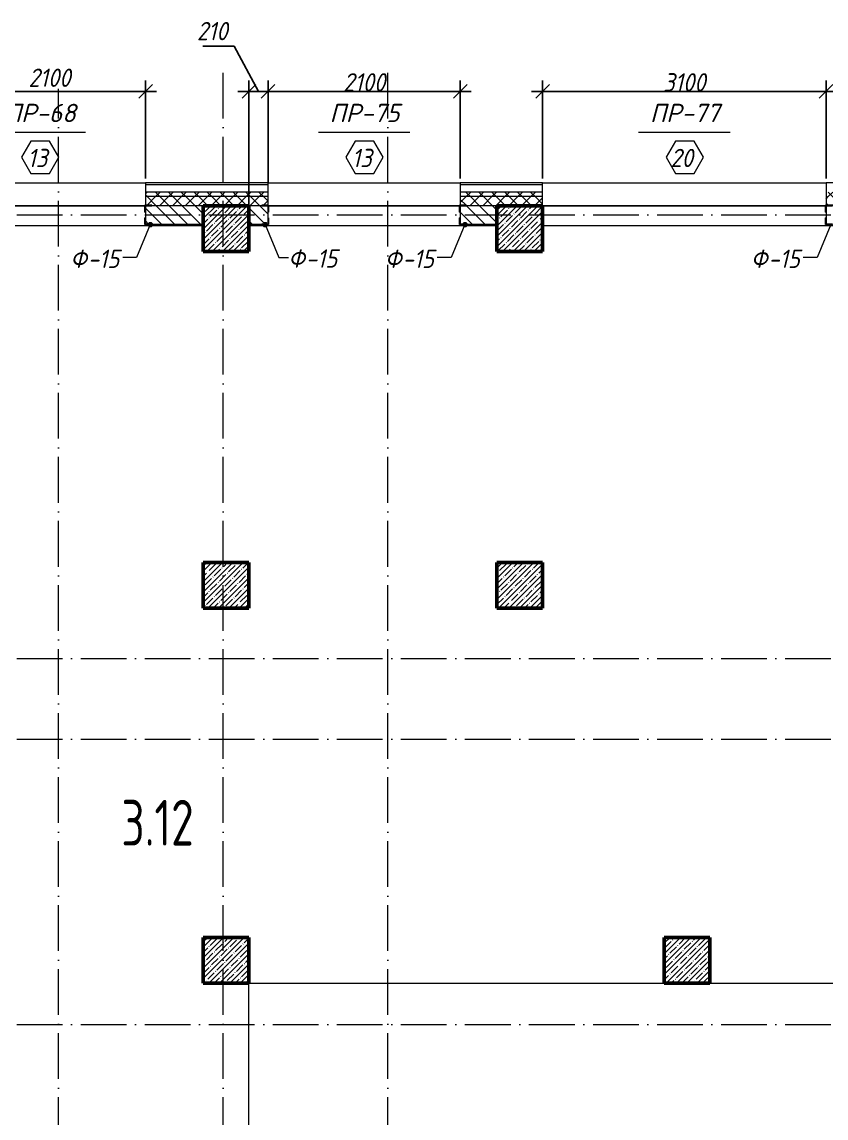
# Model space of a CAD drawing. Header units: millimetres. Extents: x -269418 to 201924, y -5890 to 98643.
# Drawn here: x 71559 to 80350, y 17126 to 29110 of the extents above; entities that cross this region are included whole.
import ezdxf

# ---------------------------------------------------------------- set-up
doc = ezdxf.new("R2010")
doc.units = ezdxf.units.MM
doc.linetypes.add('50_200_ШТРИХ_1Т_ш5_п1_п1_', pattern=[700, 500, -100, 0, -100])
for name, color, linetype, lineweight in [('A-ANNO-DIMS', 7, 'Continuous', 9), ('A-AREA-IDEN', 7, 'Continuous', 9), ('A-DETL', 7, 'Continuous', 9), ('A-FLOR', 7, 'Continuous', 9), ('A-GENM-1', 7, 'Continuous', 25), ('A-GENM-IDEN', 7, 'Continuous', 9), ('A-GLAZ-IDEN', 7, 'Continuous', 9), ('A-WALL', 7, 'Continuous', 5), ('A-WALL-1', 7, 'Continuous', 9), ('A-WALL-FNSH-1', 7, 'Continuous', 9), ('A-WALL-PATT-2', 7, 'Continuous', 5), ('I-WALL', 7, 'Continuous', 5), ('S-COLS', 7, 'Continuous', 9), ('S-COLS-1', 7, 'Continuous', 5), ('S-COLS-2', 7, 'Continuous', 50), ('Оси-1', 7, '50_200_ШТРИХ_1Т_ш5_п1_п1_', 9)]:
    doc.layers.add(name, color=color, linetype=linetype, lineweight=lineweight)
doc.layers.add('A-WALL-2', color=7, linetype='Continuous', lineweight=13, true_color=0xce0000)
doc.layers.add('A-WALL-PATT-1', color=7, linetype='Continuous', lineweight=5, true_color=0xce0000)
doc.styles.add('ISOCPEUR_I_2', font='isocpeui.ttf', dxfattribs={"width": 0.9, "height": 200})
doc.styles.add('ISOCPEUR_I_4', font='isocpeui.ttf', dxfattribs={"height": 200})
doc.styles.add('СПДС', font='ГОСТ тип А.ttf', dxfattribs={"width": 0.9})
doc.dimstyles.new('ISO-2_0_0_9К_СРЕДНИЙ_1', dxfattribs={"dimscale": 304.8, "dimtxt": 199.196235, "dimasz": 0.492126, "dimexe": 0.393701, "dimexo": 0, "dimgap": 0, "dimtad": 1, "dimdec": 0, "dimzin": 0, "dimdsep": 46, "dimtxsty": 'ISOCPEUR_I_2', "dimblk1": 'OBLIQUE', "dimblk2": 'OBLIQUE', "dimsah": 1, "dimcen": 0.09, "dimdle": 0.393701, "dimazin": 0, "dimtfac": 1, "dimtdec": 4, "dimtix": 1, "dimtmove": 1, "dimatfit": 3, "dimfxl": 1, "dimtvp": 1, "dimtolj": 1, "dimtzin": 0, "dimarcsym": 2})
doc.dimstyles.new('ISO-2_0_0_9К_СРЕДНИЙ_2', dxfattribs={"dimscale": 304.8, "dimtxt": 199.196235, "dimasz": 0.492126, "dimexe": 0.393701, "dimexo": 0, "dimgap": 0, "dimtad": 1, "dimdec": 0, "dimzin": 0, "dimdsep": 46, "dimtxsty": 'ISOCPEUR_I_2', "dimblk1": 'OBLIQUE', "dimblk2": 'OBLIQUE', "dimsah": 1, "dimcen": 0.09, "dimdle": 0.393701, "dimazin": 0, "dimtfac": 1, "dimtdec": 4, "dimtix": 1, "dimtmove": 0, "dimatfit": 3, "dimfxl": 1, "dimtvp": 1, "dimtolj": 1, "dimtzin": 0, "dimarcsym": 2})
doc.dimstyles.new('ISO-2_0_0_9К_СРЕДНИЙ_ФОН', dxfattribs={"dimscale": 304.8, "dimtxt": 199.196235, "dimasz": 0.492126, "dimexe": 0.393701, "dimexo": 0, "dimgap": 0.164042, "dimtad": 1, "dimdec": 0, "dimdsep": 46, "dimtxsty": 'ISOCPEUR_I_2', "dimblk1": 'OBLIQUE', "dimblk2": 'OBLIQUE', "dimsah": 1, "dimcen": 0.09, "dimdle": 0.393701, "dimazin": 0, "dimtfac": 1, "dimtdec": 4, "dimtix": 1, "dimtmove": 0, "dimatfit": 3, "dimfxl": 1, "dimtvp": 1, "dimtfill": 1, "dimtolj": 1, "dimtzin": 0, "dimarcsym": 2})
pattern_1 = [(45, (0, 0), (-70.71068, 70.71068), []), (135, (0, 0), (-70.71068, -70.71068), [])]
pattern_2 = [(135, (0, 0), (-70.71068, -70.71068), [])]

# ---------------------------------------------------------------- blocks, each defined once
blk = doc.blocks.new('Колонна_Несущая_Прямоугольное сечение - Вн_ЖБ_500х500-29565348-АР1_1_Кладочный план 3 этажа')
at = {"layer": 'S-COLS-1'}
h = blk.add_hatch(dxfattribs=at)
h.set_pattern_fill('FP_68', color=256, style=0, pattern_type=2)
h.set_pattern_definition([(45, (-77000, -26850), (-57.02463, 57.02463), []), (45, (-76942.975, -26850), (-57.02463, 57.02463), [100.806, -20.161, 3.353, -16.808])])
h.paths.add_polyline_path([(-250, -250), (250, -250), (250, 250), (-250, 250)], flags=0)
at = {"layer": 'S-COLS-2'}
for p, q in [((250, 250), (-250, 250)), ((-250, 250), (-250, -250)), ((250, -250), (250, 250)), ((-250, -250), (250, -250))]:
    blk.add_line(p, q, dxfattribs=at)
blk = doc.blocks.new('Колонна_Несущая_Прямоугольное сечение - Вн_ЖБ_500х500-V88-АР1_1_Кладочный план 3 этажа')
at = {"layer": 'S-COLS-1'}
h = blk.add_hatch(dxfattribs=at)
h.set_pattern_fill('FP_74', color=256, style=0, pattern_type=2)
h.set_pattern_definition([(45, (-77000, -22950), (-57.02463, 57.02463), []), (45, (-76942.975, -22950), (-57.02463, 57.02463), [100.806, -20.161, 3.353, -16.808])])
h.paths.add_polyline_path([(-250, -250), (250, -250), (250, 250), (-250, 250)], flags=0)
at = {"layer": 'S-COLS-2'}
for p, q in [((250, 250), (-250, 250)), ((-250, 250), (-250, -250)), ((250, -250), (250, 250)), ((-250, -250), (250, -250))]:
    blk.add_line(p, q, dxfattribs=at)
blk = doc.blocks.new('Колонна_Несущая_Прямоугольное сечение - Вн_ЖБ_500х500-V89-АР1_1_Кладочный план 3 этажа')
at = {"layer": 'S-COLS-1'}
h = blk.add_hatch(dxfattribs=at)
h.set_pattern_fill('FP_75', color=256, style=0, pattern_type=2)
h.set_pattern_definition([(45, (-73790, -22950), (-57.02463, 57.02463), []), (45, (-73732.975, -22950), (-57.02463, 57.02463), [100.806, -20.161, 3.353, -16.808])])
h.paths.add_polyline_path([(-250, -250), (250, -250), (250, 250), (-250, 250)], flags=0)
at = {"layer": 'S-COLS-2'}
for p, q in [((250, 250), (-250, 250)), ((-250, 250), (-250, -250)), ((250, -250), (250, 250)), ((-250, -250), (250, -250))]:
    blk.add_line(p, q, dxfattribs=at)
blk = doc.blocks.new('Колонна_Несущая_Прямоугольное сечение - Вн_ЖБ_500х500-V91-АР1_1_Кладочный план 3 этажа')
at = {"layer": 'S-COLS-1'}
h = blk.add_hatch(dxfattribs=at)
h.set_pattern_fill('FP_77', color=256, style=0, pattern_type=2)
h.set_pattern_definition([(45, (-73790, -26850), (-57.02463, 57.02463), []), (45, (-73732.975, -26850), (-57.02463, 57.02463), [100.806, -20.161, 3.353, -16.808])])
h.paths.add_polyline_path([(-250, -250), (250, -250), (250, 250), (-250, 250), (-250, -179)], flags=0)
at = {"layer": 'S-COLS-2'}
for p, q in [((250, 250), (-250, 250)), ((-250, 250), (-250, -250)), ((250, -250), (250, 250)), ((-250, -250), (250, -250))]:
    blk.add_line(p, q, dxfattribs=at)
blk = doc.blocks.new('Колонна_Несущая_Прямоугольное сечение - Вн_ЖБ_500х500-V102-АР1_1_Кладочный план 3 этажа')
at = {"layer": 'S-COLS-1'}
h = blk.add_hatch(dxfattribs=at)
h.set_pattern_fill('FP_91', color=256, style=0, pattern_type=2)
h.set_pattern_definition([(45, (-73790, -18850), (-57.02463, 57.02463), []), (45, (-73732.975, -18850), (-57.02463, 57.02463), [100.806, -20.161, 3.353, -16.808])])
h.paths.add_polyline_path([(-250, -250), (250, -250), (250, 250), (-250, 250)], flags=0)
at = {"layer": 'S-COLS-2'}
for p, q in [((250, 250), (-250, 250)), ((-250, 250), (-250, -250)), ((250, -250), (250, 250)), ((-250, -250), (250, -250))]:
    blk.add_line(p, q, dxfattribs=at)
blk = doc.blocks.new('Колонна_Несущая_Прямоугольное сечение - Вн_ЖБ_500х500-V103-АР1_1_Кладочный план 3 этажа')
at = {"layer": 'S-COLS-1'}
h = blk.add_hatch(dxfattribs=at)
h.set_pattern_fill('FP_92', color=256, style=0, pattern_type=2)
h.set_pattern_definition([(45, (-78830, -18850), (-57.02463, 57.02463), []), (45, (-78772.975, -18850), (-57.02463, 57.02463), [100.806, -20.161, 3.353, -16.808])])
h.paths.add_polyline_path([(-250, -250), (250, -250), (250, 250), (-250, 250)], flags=0)
at = {"layer": 'S-COLS-2'}
for p, q in [((250, 250), (-250, 250)), ((-250, 250), (-250, -250)), ((250, -250), (250, 250)), ((-250, -250), (250, -250))]:
    blk.add_line(p, q, dxfattribs=at)
blk = doc.blocks.new('Фахверк_СКБ_Уголок - Ф-15_200х4030 h-31747211-АР1_1_Кладочный план 3 этажа')
at = {"layer": 'A-GENM-1'}
for p, q in [((200, 156), (125, 156)), ((125, 156), (125, 81)), ((131, 81), (131, 150)), ((131, 150), (200, 150)), ((200, 150), (200, 156)), ((125, 81), (131, 81)), ((131, 19), (125, 19)), ((125, 19), (125, -56)), ((131, -50), (131, 19)), ((125, -56), (200, -56)), ((200, -50), (131, -50)), ((200, -56), (200, -50))]:
    blk.add_line(p, q, dxfattribs=at)
blk = doc.blocks.new('AAR_СКБ_Марка_Окна_Перемычка и проем - Марка перемычки и проема-25443834-АР1_1_Кладочный план 3 этажа')
at = {"layer": 'A-GLAZ-IDEN'}
for p, q in [((-5, 0), (5, 0)), ((-0.97, -0.98), (-1.99, -2.75)), ((1.07, -0.98), (-0.97, -0.98)), ((2.09, -2.75), (1.07, -0.98)), ((-1.99, -2.75), (-0.97, -4.51)), ((1.07, -4.51), (2.09, -2.75)), ((-0.97, -4.51), (1.07, -4.51))]:
    blk.add_line(p, q, dxfattribs=at)
blk = doc.blocks.new('_Oblique')
at = {"color": 0, "linetype": 'ByBlock', "lineweight": -2}
blk.add_line((-0.5, -0.5), (0.5, 0.5), dxfattribs=at)
blk = doc.blocks.new('DIMBLOCK469-АР1_1_Кладочный план 3 этажа')
at = {"layer": 'A-ANNO-DIMS', "color": 0, "lineweight": -2, "transparency": 16777216}
for p, q in [((77250, 27400), (77250, 28470)), ((80350, 27400), (80350, 28470)), ((77130, 28350), (80470, 28350))]:
    blk.add_line(p, q, dxfattribs=at)
at = {"layer": 'Defpoints', "color": 0, "transparency": 16777216}
for p in [(80350, 28350), (77250, 27400), (80350, 27400)]:
    blk.add_point(p, dxfattribs=at)
at = {"layer": 'A-ANNO-DIMS', "color": 0, "lineweight": -2, "transparency": 16777216, "xscale": 150, "yscale": 150, "zscale": 150, "rotation": 180}
blk.add_blockref('_Oblique', (77250, 28350), dxfattribs=at)
at = {"layer": 'A-ANNO-DIMS', "color": 0, "lineweight": -2, "transparency": 16777216, "xscale": 150, "yscale": 150, "zscale": 150}
blk.add_blockref('_Oblique', (80350, 28350), dxfattribs=at)
at = {"layer": 'A-ANNO-DIMS', "color": 0, "transparency": 16777216, "insert": (78800, 28450), "char_height": 200, "width": 560.81, "attachment_point": 5, "style": 'ISOCPEUR_I_2'}
blk.add_mtext('\\A1;3100', dxfattribs=at)
blk = doc.blocks.new('DIMBLOCK470-АР1_1_Кладочный план 3 этажа')
at = {"layer": 'A-ANNO-DIMS', "color": 0, "lineweight": -2, "transparency": 16777216}
for p, q in [((73880, 28844), (73535, 28844)), ((74145, 28350), (73880, 28844)), ((74040, 27100), (74040, 28470)), ((74250, 27343), (74250, 28470)), ((73920, 28350), (74370, 28350))]:
    blk.add_line(p, q, dxfattribs=at)
at = {"layer": 'Defpoints', "color": 0, "transparency": 16777216}
for p in [(74250, 28350), (74250, 27343), (74040, 27100)]:
    blk.add_point(p, dxfattribs=at)
at = {"layer": 'A-ANNO-DIMS', "color": 0, "lineweight": -2, "transparency": 16777216, "xscale": 150, "yscale": 150, "zscale": 150, "rotation": 180}
blk.add_blockref('_Oblique', (74040, 28350), dxfattribs=at)
at = {"layer": 'A-ANNO-DIMS', "color": 0, "lineweight": -2, "transparency": 16777216, "xscale": 150, "yscale": 150, "zscale": 150}
blk.add_blockref('_Oblique', (74250, 28350), dxfattribs=at)
at = {"layer": 'A-ANNO-DIMS', "color": 0, "transparency": 16777216, "insert": (73471, 29110), "char_height": 200, "width": 409.12, "attachment_point": 1, "line_spacing_factor": 1.149209, "style": 'ISOCPEUR_I_2'}
blk.add_mtext('\\A1;210', dxfattribs=at)
blk = doc.blocks.new('DIMBLOCK471-АР1_1_Кладочный план 3 этажа')
at = {"layer": 'A-ANNO-DIMS', "color": 0, "lineweight": -2, "transparency": 16777216}
for p, q in [((74250, 27343), (74250, 28470)), ((76350, 27400), (76350, 28470)), ((74130, 28350), (76470, 28350))]:
    blk.add_line(p, q, dxfattribs=at)
at = {"layer": 'Defpoints', "color": 0, "transparency": 16777216}
for p in [(76350, 28350), (74250, 27343), (76350, 27400)]:
    blk.add_point(p, dxfattribs=at)
at = {"layer": 'A-ANNO-DIMS', "color": 0, "lineweight": -2, "transparency": 16777216, "xscale": 150, "yscale": 150, "zscale": 150, "rotation": 180}
blk.add_blockref('_Oblique', (74250, 28350), dxfattribs=at)
at = {"layer": 'A-ANNO-DIMS', "color": 0, "lineweight": -2, "transparency": 16777216, "xscale": 150, "yscale": 150, "zscale": 150}
blk.add_blockref('_Oblique', (76350, 28350), dxfattribs=at)
at = {"layer": 'A-ANNO-DIMS', "color": 0, "transparency": 16777216, "insert": (75300, 28450), "char_height": 200, "width": 560.81, "attachment_point": 5, "style": 'ISOCPEUR_I_2'}
blk.add_mtext('\\A1;2100', dxfattribs=at)
blk = doc.blocks.new('DIMBLOCK472-АР1_1_Кладочный план 3 этажа')
at = {"layer": 'A-ANNO-DIMS', "color": 0, "lineweight": -2, "transparency": 16777216}
for p, q in [((70810, 27400), (70810, 28470)), ((72910, 27400), (72910, 28470)), ((70690, 28350), (73030, 28350))]:
    blk.add_line(p, q, dxfattribs=at)
at = {"layer": 'Defpoints', "color": 0, "transparency": 16777216}
for p in [(72910, 28350), (70810, 27400), (72910, 27400)]:
    blk.add_point(p, dxfattribs=at)
at = {"layer": 'A-ANNO-DIMS', "color": 0, "lineweight": -2, "transparency": 16777216, "xscale": 150, "yscale": 150, "zscale": 150, "rotation": 180}
blk.add_blockref('_Oblique', (70810, 28350), dxfattribs=at)
at = {"layer": 'A-ANNO-DIMS', "color": 0, "lineweight": -2, "transparency": 16777216, "xscale": 150, "yscale": 150, "zscale": 150}
blk.add_blockref('_Oblique', (72910, 28350), dxfattribs=at)
at = {"layer": 'A-ANNO-DIMS', "color": 0, "transparency": 16777216, "insert": (71860, 28500), "char_height": 200, "width": 560.81, "attachment_point": 5, "style": 'ISOCPEUR_I_2', "bg_fill": 3, "box_fill_scale": 1.1, "bg_fill_color": 256, "bg_fill_true_color": 13158600, "bg_fill_transparency": 0}
blk.add_mtext('\\A1;2100', dxfattribs=at)

msp = doc.modelspace()

# ---------------------------------------------------------------- hatches: boundary and pattern name
at = {"layer": 'A-GENM-IDEN'}
h = msp.add_hatch(color=256, dxfattribs=at)
edge = h.paths.add_edge_path(flags=0)
edge.add_arc((72962.1, 26894), 25, 0, 360)
h = msp.add_hatch(color=256, dxfattribs=at)
edge = h.paths.add_edge_path(flags=0)
edge.add_arc((74218.3, 26894), 25, 0, 360)
h = msp.add_hatch(color=256, dxfattribs=at)
edge = h.paths.add_edge_path(flags=0)
edge.add_arc((76402.1, 26894), 25, 0, 360)
at = {"layer": 'A-WALL-PATT-1'}
h = msp.add_hatch(dxfattribs=at)
h.set_pattern_fill('FP_1', color=256, style=0, pattern_type=2)
h.set_pattern_definition(pattern_2)
h.paths.add_polyline_path([(72909.8, 26900), (73540, 26900), (73540, 27100), (72909.8, 27100), (72909.8, 26969)], flags=0)
h = msp.add_hatch(dxfattribs=at)
h.set_pattern_fill('FP_1', color=256, style=0, pattern_type=2)
h.set_pattern_definition(pattern_2)
h.paths.add_polyline_path([(74249.8, 26900), (74249.8, 27100), (74040, 27100), (74040, 26900), (74180.8, 26900)], flags=0)
h.paths.add_polyline_path([(76750, 26900), (76750, 27100), (76349.8, 27100), (76349.8, 26900), (76418.8, 26900)], flags=0)
at = {"layer": 'A-WALL-PATT-2'}
h = msp.add_hatch(dxfattribs=at)
h.set_pattern_fill('FP_2', color=256, style=0, pattern_type=2)
h.set_pattern_definition(pattern_1)
h.paths.add_polyline_path([(93160, 27200), (93210, 27200), (93210, 27250), (80349.8, 27250), (80349.8, 27200), (91000.5, 27200)], flags=0)
h.paths.add_polyline_path([(77249.8, 27200), (77249.8, 27250), (76349.8, 27250), (76349.8, 27200)], flags=0)
h.paths.add_polyline_path([(74249.8, 27200), (74249.8, 27250), (72909.8, 27250), (72909.8, 27200)], flags=0)
h.paths.add_polyline_path([(69609.8, 27200), (70809.8, 27200), (70809.8, 27250), (69609.8, 27250)], flags=0)
h.paths.add_polyline_path([(66159.8, 27200), (67109.8, 27200), (67109.8, 27250), (66159.8, 27250)], flags=0)
h.paths.add_polyline_path([(58959.8, 27200), (58959.8, 27250), (57859.8, 27250), (57859.8, 27200), (58508.1, 27200)], flags=0)
h.paths.add_polyline_path([(63659.8, 27200), (63659.8, 27250), (62859.8, 27250), (62859.8, 27200)], flags=0)
h.paths.add_polyline_path([(61959.8, 27200), (61959.8, 27250), (59859.8, 27250), (59859.8, 27200), (61215.8, 27200)], flags=0)
h.paths.add_polyline_path([(50759.8, 27200), (50759.8, 27250), (49660.1, 27250), (49660.1, 27200), (50385, 27200)], flags=0)
h.paths.add_polyline_path([(53259.8, 27200), (54759.8, 27200), (54759.8, 27250), (53259.8, 27250)], flags=0)
h.paths.add_polyline_path([(48760.1, 27200), (48760.1, 27250), (47659.8, 27250), (47659.8, 27200), (47677.3, 27200)], flags=0)
h.paths.add_polyline_path([(42261.9, 27200), (44559.8, 27200), (44559.8, 27250), (42060, 27250), (42060, 27200), (42160, 27200)], flags=0)
h = msp.add_hatch(dxfattribs=at)
h.set_pattern_fill('FP_2', color=256, style=0, pattern_type=2)
h.set_pattern_definition(pattern_1)
h.paths.add_polyline_path([(93160, 27100), (93160, 27200), (80349.8, 27200), (80350.3, 27106), (80418.8, 27106), (80418.8, 27100), (93060, 27100)], flags=0)
h.paths.add_polyline_path([(73540, 27100), (74180.8, 27100), (74180.8, 27106), (74249.8, 27106), (74249.8, 27200), (72909.8, 27200), (72910.3, 27106), (72978.8, 27105.1), (72978.8, 27100)], flags=0)
h.paths.add_polyline_path([(77249.8, 27100), (77249.8, 27200), (76349.8, 27200), (76350.3, 27106), (76418.8, 27106), (76418.8, 27100), (76750, 27100)], flags=0)
h.paths.add_polyline_path([(62928.8, 27100), (63590.8, 27100), (63590.8, 27106), (63659.8, 27106), (63659.8, 27200), (62859.8, 27200), (62860.3, 27106), (62928.8, 27106)], flags=0)
h.paths.add_polyline_path([(70809.8, 27100), (70809.8, 27200), (69609.8, 27200), (69610.3, 27106), (69678.8, 27106), (69678.8, 27100), (70310, 27100)], flags=0)
h.paths.add_polyline_path([(66159.8, 27100), (67040.8, 27100), (67040.8, 27106), (67109.8, 27106), (67109.8, 27200), (66159.8, 27200)], flags=0)
h.paths.add_polyline_path([(57928.8, 27100), (58890.8, 27100), (58890.8, 27106), (58959.8, 27106), (58959.8, 27200), (57859.8, 27200), (57860.3, 27106), (57928.8, 27106)], flags=0)
h.paths.add_polyline_path([(59928.8, 27100), (61890.8, 27100), (61890.8, 27106), (61959.8, 27106), (61959.8, 27200), (59859.8, 27200), (59860.3, 27106), (59928.8, 27106), (59928.8, 27103.3)], flags=0)
h.paths.add_polyline_path([(54759.8, 27100), (54759.8, 27200), (53259.8, 27200), (53260.3, 27106), (53328.8, 27106), (53328.8, 27100)], flags=0)
h.paths.add_polyline_path([(50690.8, 27100), (50690.8, 27106), (50759.8, 27106), (50759.8, 27200), (49660.1, 27200), (49660.6, 27106), (49729.1, 27106), (49729.1, 27100), (50385, 27100)], flags=0)
h.paths.add_polyline_path([(48760.1, 27100), (48760.1, 27200), (47659.8, 27200), (47659.8, 27106), (47728.8, 27106), (47728.8, 27100)], flags=0)
h.paths.add_polyline_path([(42261.9, 27100), (44490.8, 27100), (44490.8, 27106), (44559.8, 27106), (44559.8, 27200), (42160, 27200), (42160, 27100)], flags=0)

# ---------------------------------------------------------------- linework, layer by layer
at = {"layer": 'A-DETL'}
for p, q in [((74249.8, 27250), (72909.8, 27250)), ((77249.8, 27250), (76349.8, 27250))]:
    msp.add_line(p, q, dxfattribs=at)
at = {"layer": 'A-FLOR'}
for p, q in [((74040, 15650), (74040, 18600)), ((74040, 18600), (78580, 18600)), ((79080, 18600), (84200, 18600))]:
    msp.add_line(p, q, dxfattribs=at)
at = {"layer": 'A-GENM-IDEN'}
for p, q in [((72962.1, 26894), (72812, 26532.9)), ((74218.3, 26894), (74367.2, 26536)), ((76402.1, 26894), (76252, 26532.9)), ((80402.1, 26894), (80252, 26532.9)), ((72812, 26532.9), (72659.9, 26532.9)), ((74367.2, 26536), (74471.3, 26536)), ((76252, 26532.9), (76099.9, 26532.9)), ((80252, 26532.9), (80099.9, 26532.9))]:
    msp.add_line(p, q, dxfattribs=at)
for centre in [(72962.1, 26894), (74218.3, 26894), (76402.1, 26894)]:
    msp.add_circle(centre, 25, dxfattribs=at)
at = {"layer": 'A-WALL'}
for p, q in [((74249.8, 27330), (72909.8, 27330)), ((77249.8, 27330), (76349.8, 27330)), ((74249.8, 27200), (72909.8, 27200)), ((77249.8, 27200), (76349.8, 27200))]:
    msp.add_line(p, q, dxfattribs=at)
at = {"layer": 'A-WALL-1'}
for p, q in [((70809.8, 27350), (72909.8, 27350)), ((72909.8, 27330), (72909.8, 27106)), ((74249.8, 27350), (76349.8, 27350)), ((74249.8, 27106), (74249.8, 27330)), ((76349.8, 27330), (76349.8, 27106)), ((77249.8, 27350), (80349.8, 27350)), ((77249.8, 27100), (77249.8, 27330)), ((80349.8, 27330), (80349.8, 27106)), ((72903.8, 27100), (70810, 27100)), ((76343.8, 27100), (74255.8, 27100)), ((80343.8, 27100), (77250, 27100))]:
    msp.add_line(p, q, dxfattribs=at)
at = {"layer": 'A-WALL-2'}
for p, q in [((73540, 27100), (72978.8, 27100)), ((74180.8, 27100), (74040, 27100)), ((76750, 27100), (76418.8, 27100)), ((72909.8, 27031), (72909.8, 26969)), ((74249.8, 26969), (74249.8, 27031)), ((76349.8, 27031), (76349.8, 26969)), ((80349.8, 27031), (80349.8, 26969)), ((72978.8, 26900), (73540, 26900)), ((74040, 26900), (74180.8, 26900)), ((76418.8, 26900), (76750, 26900))]:
    msp.add_line(p, q, dxfattribs=at)
at = {"layer": 'A-WALL-FNSH-1'}
for p, q in [((74249.8, 27350), (72909.8, 27350)), ((72909.8, 27350), (72909.8, 27330)), ((74249.8, 27330), (74249.8, 27350)), ((77249.8, 27350), (76349.8, 27350)), ((76349.8, 27350), (76349.8, 27330)), ((77249.8, 27330), (77249.8, 27350)), ((93310, 27350), (80349.8, 27350)), ((80349.8, 27350), (80349.8, 27330))]:
    msp.add_line(p, q, dxfattribs=at)
at = {"layer": 'I-WALL'}
for p, q in [((70810, 27100), (72903.8, 27100)), ((74255.8, 27100), (76343.8, 27100)), ((77250, 27100), (80343.8, 27100)), ((73540, 26880), (70810, 26880)), ((76750, 26880), (74040, 26880)), ((80650, 26880), (77250, 26880))]:
    msp.add_line(p, q, dxfattribs=at)
at = {"layer": 'Оси-1'}
for p, q in [((71960, -4150), (71960, 28636.9)), ((73760, -4150), (73760, 28636.9)), ((75560, -4150), (75560, 28636.9)), ((-6210, 27000), (125951.6, 27000)), ((-6210, 22150), (125951.6, 22150)), ((-6210, 21270), (125951.6, 21270)), ((-6210, 18150), (125951.6, 18150))]:
    msp.add_line(p, q, dxfattribs=at)

# ---------------------------------------------------------------- block references
at = {"layer": 'A-GENM-1'}
for p in [(72778.8, 26950), (76218.8, 26950), (80218.8, 26950)]:
    msp.add_blockref('Фахверк_СКБ_Уголок - Ф-15_200х4030 h-31747211-АР1_1_Кладочный план 3 этажа', p, dxfattribs=at)
at = {"layer": 'A-GENM-1', "rotation": 180}
msp.add_blockref('Фахверк_СКБ_Уголок - Ф-15_200х4030 h-31747211-АР1_1_Кладочный план 3 этажа', (74380.8, 27050), dxfattribs=at)
at = {"layer": 'A-GLAZ-IDEN', "xscale": 99.99999999999993, "yscale": 99.99999999999993, "zscale": 99.99999999999993}
for p in [(71753.6, 27905.6), (75299.8, 27905.6), (78799.8, 27905.6)]:
    msp.add_blockref('AAR_СКБ_Марка_Окна_Перемычка и проем - Марка перемычки и проема-25443834-АР1_1_Кладочный план 3 этажа', p, dxfattribs=at)
at = {"layer": 'S-COLS'}
for name, p in [('Колонна_Несущая_Прямоугольное сечение - Вн_ЖБ_500х500-V91-АР1_1_Кладочный план 3 этажа', (73790, 26850)), ('Колонна_Несущая_Прямоугольное сечение - Вн_ЖБ_500х500-29565348-АР1_1_Кладочный план 3 этажа', (77000, 26850)), ('Колонна_Несущая_Прямоугольное сечение - Вн_ЖБ_500х500-V89-АР1_1_Кладочный план 3 этажа', (73790, 22950)), ('Колонна_Несущая_Прямоугольное сечение - Вн_ЖБ_500х500-V88-АР1_1_Кладочный план 3 этажа', (77000, 22950)), ('Колонна_Несущая_Прямоугольное сечение - Вн_ЖБ_500х500-V102-АР1_1_Кладочный план 3 этажа', (73790, 18850)), ('Колонна_Несущая_Прямоугольное сечение - Вн_ЖБ_500х500-V103-АР1_1_Кладочный план 3 этажа', (78830, 18850))]:
    msp.add_blockref(name, p, dxfattribs=at)

# ---------------------------------------------------------------- texts
at = {"layer": 'A-AREA-IDEN', "insert": (72645.8, 20604.9), "char_height": 500, "width": 1212.151, "attachment_point": 1, "style": 'СПДС'}
msp.add_mtext('3.12', dxfattribs=at)
at = {"layer": 'A-GENM-IDEN', "char_height": 200, "attachment_point": 1}
for s, insert, width, style in [('ПР', (74921.5, 28214.9), 416.877, 'ISOCPEUR_I_4'), ('-75', (75265.4, 28214.9), 529.114, 'ISOCPEUR_I_4'), ('ПР', (78424.5, 28214.9), 416.877, 'ISOCPEUR_I_4'), ('-77', (78768.5, 28214.9), 529.114, 'ISOCPEUR_I_4'), ('\\fISOCPEUR|b0|i1|c204|p34|;\\W.9;Ф', (72088.6, 26620.5), 230.886, 'ISOCPEUR_I_2'), ('-15', (72279.1, 26620.5), 432.911, 'ISOCPEUR_I_2'), ('\\fISOCPEUR|b0|i1|c204|p34|;\\W.9;Ф', (74471.3, 26623.6), 230.886, 'ISOCPEUR_I_2'), ('-15', (74661.8, 26623.6), 432.911, 'ISOCPEUR_I_2'), ('\\fISOCPEUR|b0|i1|c204|p34|;\\W.9;Ф', (75528.6, 26620.5), 230.886, 'ISOCPEUR_I_2'), ('-15', (75719.1, 26620.5), 432.911, 'ISOCPEUR_I_2'), ('\\fISOCPEUR|b0|i1|c204|p34|;\\W.9;Ф', (79528.6, 26620.5), 230.886, 'ISOCPEUR_I_2'), ('-15', (79719.1, 26620.5), 432.911, 'ISOCPEUR_I_2')]:
    msp.add_mtext(s, dxfattribs=dict(at, insert=insert, width=width, style=style))
at = {"layer": 'A-GLAZ-IDEN', "char_height": 200, "attachment_point": 1, "style": 'ISOCPEUR_I_2'}
for s, insert, width in [('13', (71619.7, 27722.9), 274.177), ('13', (75165.9, 27722.9), 274.177), ('20', (78647.9, 27722.9), 317.468)]:
    msp.add_mtext(s, dxfattribs=dict(at, insert=insert, width=width))

# ---------------------------------------------------------------- dimensions: what is measured, and where the dimension line sits
at = {"layer": 'A-ANNO-DIMS'}
dim = msp.add_linear_dim(base=(74249.8, 28350), p1=(74040, 27100), p2=(74249.8, 27342.7), dimstyle='ISO-2_0_0_9К_СРЕДНИЙ_1', override={"dimpost": '<>', "dimfxl": 320.770405}, dxfattribs=at)
dim.commit()
dim.dimension.update_dxf_attribs({"geometry": 'DIMBLOCK470-АР1_1_Кладочный план 3 этажа', "text_midpoint": (73880, 28843.6), "dimtype": 160})
for base, p1, p2, override, picture, middle in [((76349.8, 28350), (74249.8, 27342.7), (76349.8, 27400), {"dimpost": '<>', "dimfxl": 2100.782645}, 'DIMBLOCK471-АР1_1_Кладочный план 3 этажа', (75299.8, 28450)), ((80349.8, 28350), (77249.8, 27400), (80349.8, 27400), {"dimpost": '<>', "dimfxl": 3100}, 'DIMBLOCK469-АР1_1_Кладочный план 3 этажа', (78799.8, 28450))]:
    dim = msp.add_linear_dim(base=base, p1=p1, p2=p2, dimstyle='ISO-2_0_0_9К_СРЕДНИЙ_2', override=override, dxfattribs=at)
    dim.commit()
    dim.dimension.update_dxf_attribs({"geometry": picture, "text_midpoint": middle})

# ---------------------------------------------------------------- next in the draw order: dimensions: what is measured, and where the dimension line sits
dim = msp.add_linear_dim(base=(72909.8, 28350), p1=(70809.8, 27400), p2=(72909.8, 27400), dimstyle='ISO-2_0_0_9К_СРЕДНИЙ_ФОН', override={"dimpost": '<>', "dimfxl": 2100}, dxfattribs=at)
dim.commit()
dim.dimension.update_dxf_attribs({"geometry": 'DIMBLOCK472-АР1_1_Кладочный план 3 этажа', "text_midpoint": (71859.8, 28500)})

# ---------------------------------------------------------------- next in the draw order: texts
at = {"layer": 'A-GENM-IDEN', "char_height": 200, "attachment_point": 1, "style": 'ISOCPEUR_I_4'}
for s, insert, width in [('ПР', (71372.3, 28214.9), 416.877), ('-68', (71716.3, 28214.9), 529.114)]:
    msp.add_mtext(s, dxfattribs=dict(at, insert=insert, width=width))

doc.saveas('drawing.dxf')
